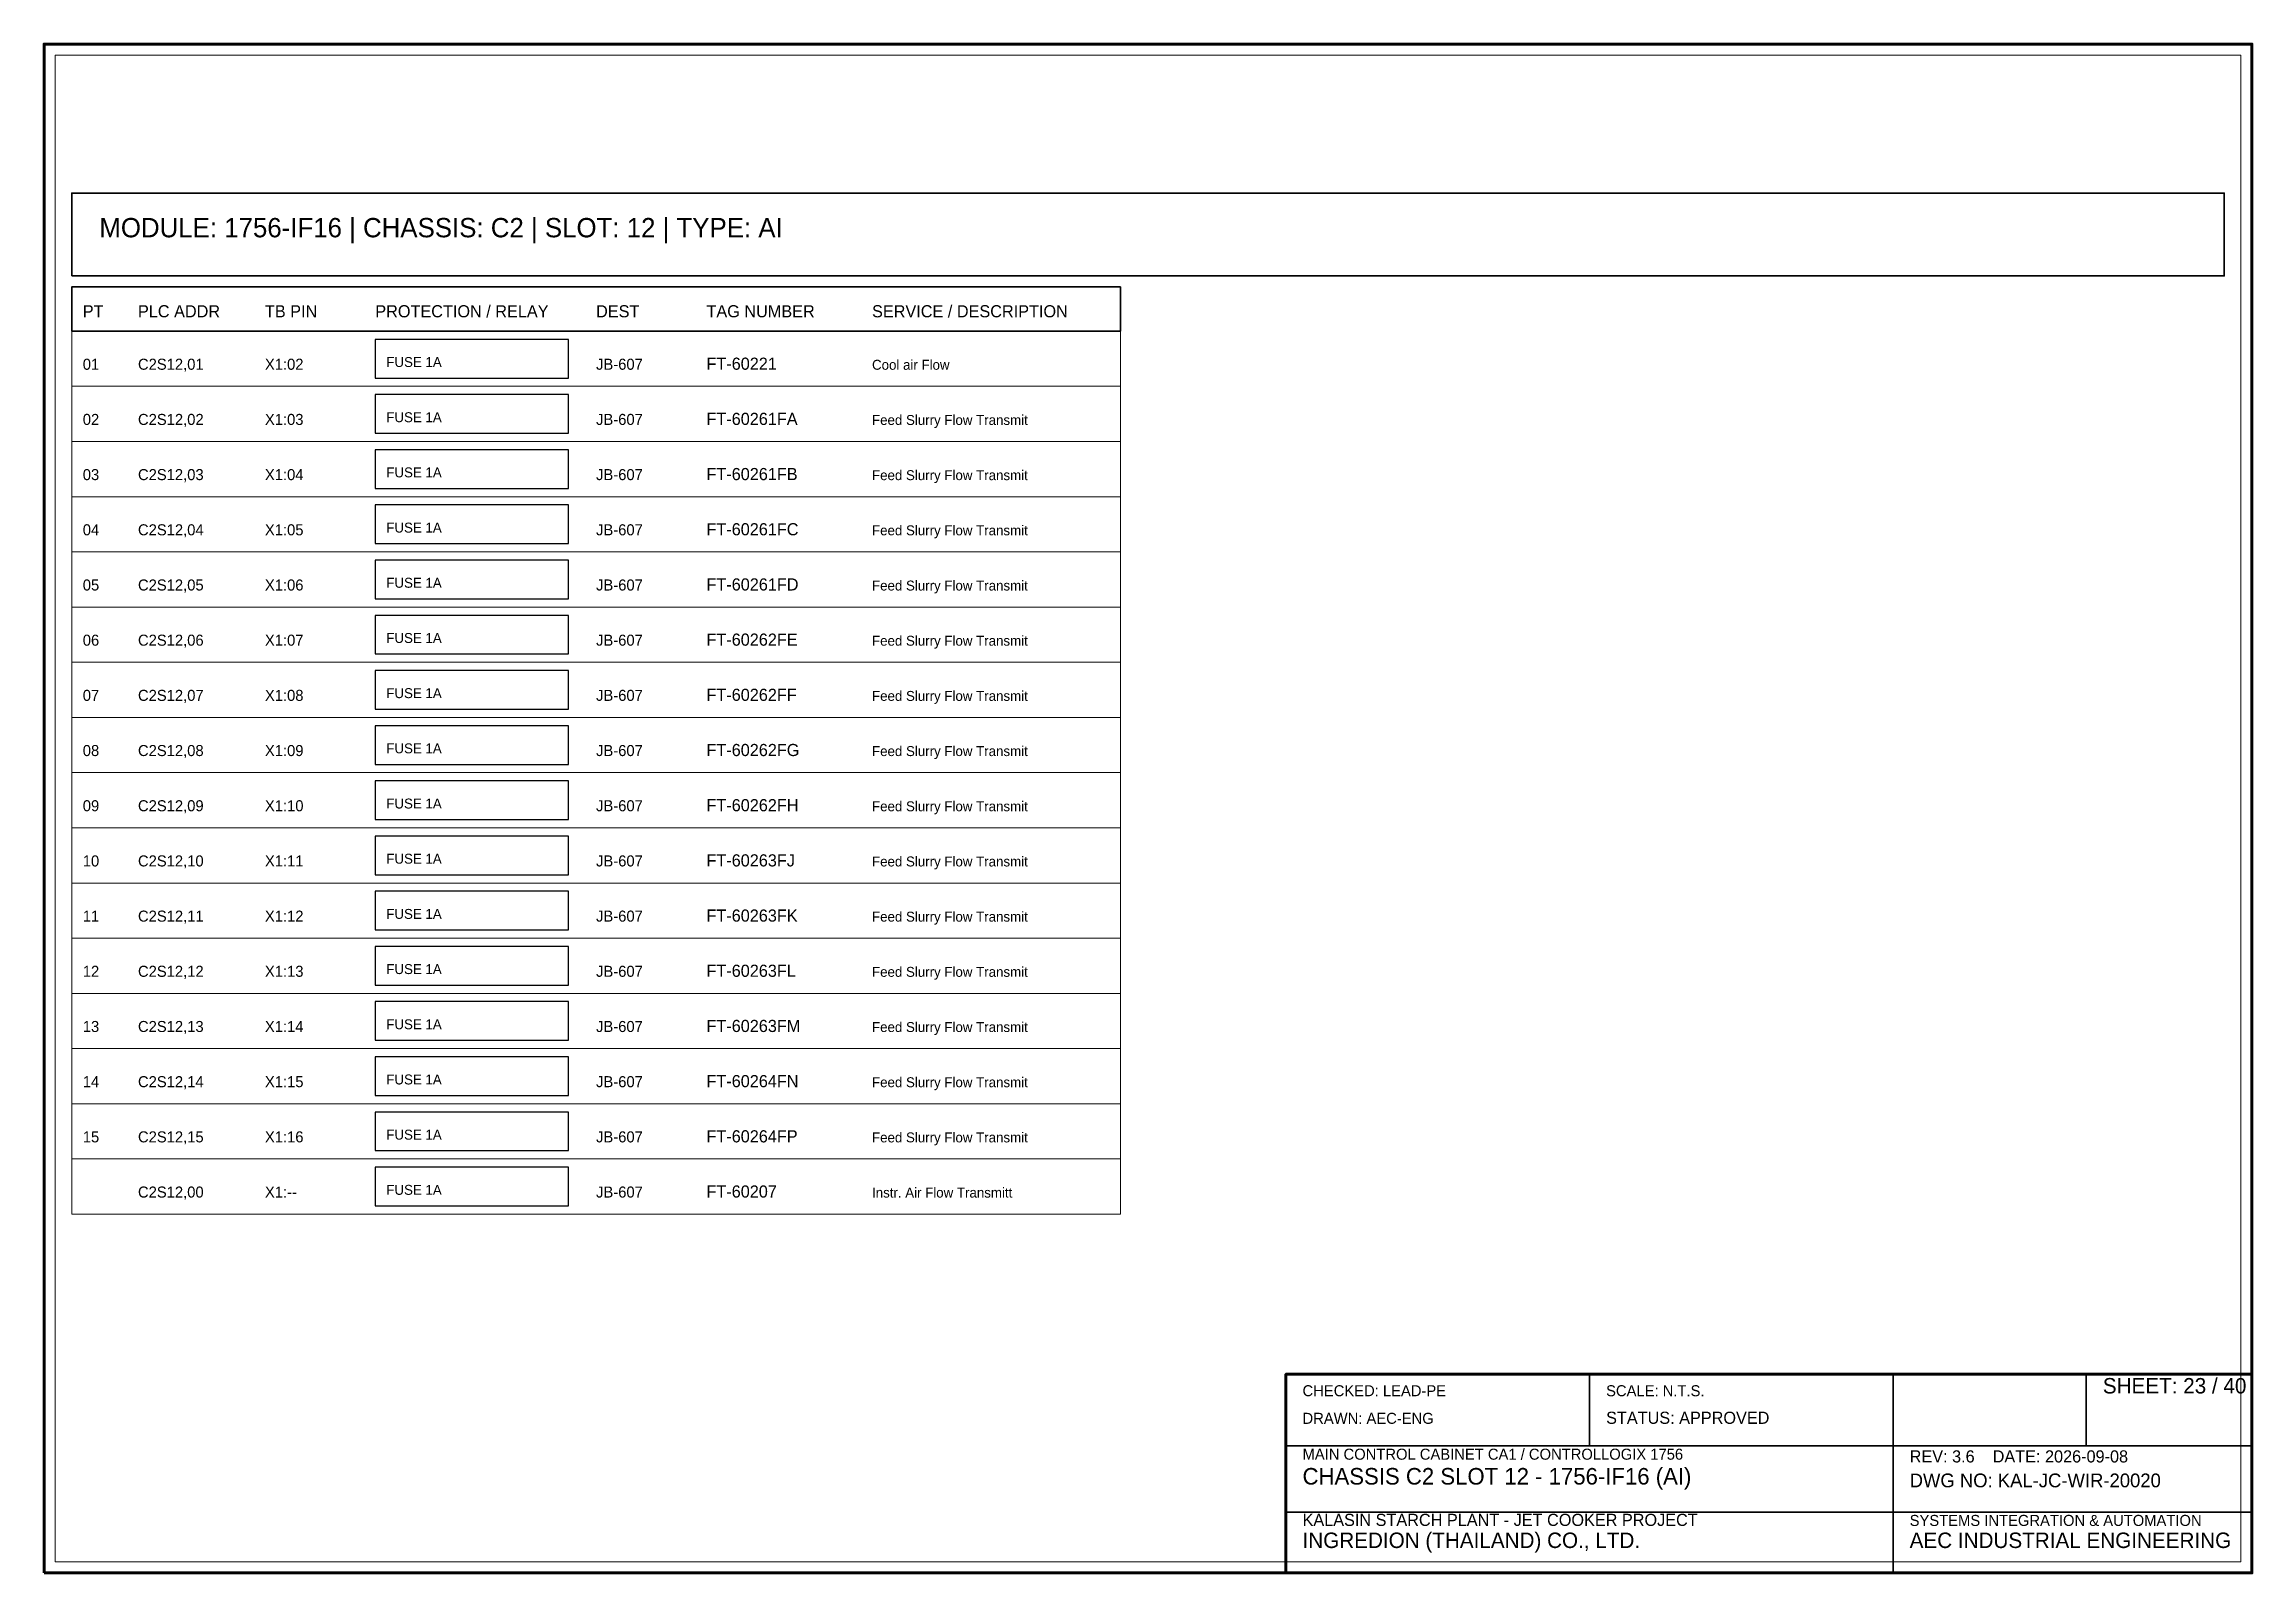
# Model space of a CAD drawing. Header units: millimetres. Extents: x 0 to 400, y 0 to 277.
import ezdxf

# ---------------------------------------------------------------- set-up
doc = ezdxf.new("R2010")
doc.units = ezdxf.units.MM
for name, color, linetype, lineweight in [('0_BORDER', 7, 'Continuous', 70), ('0_TITLE_BLOCK', 4, 'Continuous', 35), ('IE-CABLE', 6, 'Continuous', 25), ('IE-EQUIP', 2, 'Continuous', 35), ('IE-WIRE', 1, 'Continuous', 25), ('NOTATIONS', 8, 'Continuous', 18), ('TER', 3, 'Continuous', 35), ('TEXTS', 7, 'Continuous', 25)]:
    doc.layers.add(name, color=color, linetype=linetype, lineweight=lineweight)

msp = doc.modelspace()

# ---------------------------------------------------------------- linework, layer by layer
at = {"layer": '0_BORDER'}
for points in [[(0, 0), (400, 0), (400, 277), (0, 277)], [(225, 0), (400, 0), (400, 36), (225, 36)]]:
    msp.add_lwpolyline(points, close=True, dxfattribs=at)
at = {"layer": '0_TITLE_BLOCK'}
for p, q in [((280, 23), (280, 36)), ((335, 23), (335, 36)), ((370, 23), (370, 36)), ((225, 23), (400, 23)), ((335, 0), (335, 23)), ((225, 11), (400, 11))]:
    msp.add_line(p, q, dxfattribs=at)
msp.add_lwpolyline([(5, 225), (195, 225), (195, 233), (5, 233)], close=True, dxfattribs=at)
at = {"layer": 'IE-EQUIP'}
msp.add_lwpolyline([(5, 235), (395, 235), (395, 250), (5, 250)], close=True, dxfattribs=at)
at = {"layer": 'IE-WIRE'}
for points in [[(60, 216.5), (95, 216.5), (95, 223.5), (60, 223.5)], [(60, 206.5), (95, 206.5), (95, 213.5), (60, 213.5)], [(60, 196.5), (95, 196.5), (95, 203.5), (60, 203.5)], [(60, 186.5), (95, 186.5), (95, 193.5), (60, 193.5)], [(60, 176.5), (95, 176.5), (95, 183.5), (60, 183.5)], [(60, 166.5), (95, 166.5), (95, 173.5), (60, 173.5)], [(60, 156.5), (95, 156.5), (95, 163.5), (60, 163.5)], [(60, 146.5), (95, 146.5), (95, 153.5), (60, 153.5)], [(60, 136.5), (95, 136.5), (95, 143.5), (60, 143.5)], [(60, 126.5), (95, 126.5), (95, 133.5), (60, 133.5)], [(60, 116.5), (95, 116.5), (95, 123.5), (60, 123.5)], [(60, 106.5), (95, 106.5), (95, 113.5), (60, 113.5)], [(60, 96.5), (95, 96.5), (95, 103.5), (60, 103.5)], [(60, 86.5), (95, 86.5), (95, 93.5), (60, 93.5)], [(60, 76.5), (95, 76.5), (95, 83.5), (60, 83.5)], [(60, 66.5), (95, 66.5), (95, 73.5), (60, 73.5)]]:
    msp.add_lwpolyline(points, close=True, dxfattribs=at)
at = {"layer": 'NOTATIONS'}
for points in [[(2, 2), (398, 2), (398, 275), (2, 275)], [(5, 215), (195, 215), (195, 225), (5, 225)], [(5, 205), (195, 205), (195, 215), (5, 215)], [(5, 195), (195, 195), (195, 205), (5, 205)], [(5, 185), (195, 185), (195, 195), (5, 195)], [(5, 175), (195, 175), (195, 185), (5, 185)], [(5, 165), (195, 165), (195, 175), (5, 175)], [(5, 155), (195, 155), (195, 165), (5, 165)], [(5, 145), (195, 145), (195, 155), (5, 155)], [(5, 135), (195, 135), (195, 145), (5, 145)], [(5, 125), (195, 125), (195, 135), (5, 135)], [(5, 115), (195, 115), (195, 125), (5, 125)], [(5, 105), (195, 105), (195, 115), (5, 115)], [(5, 95), (195, 95), (195, 105), (5, 105)], [(5, 85), (195, 85), (195, 95), (5, 95)], [(5, 75), (195, 75), (195, 85), (5, 85)], [(5, 65), (195, 65), (195, 75), (5, 75)]]:
    msp.add_lwpolyline(points, close=True, dxfattribs=at)

# ---------------------------------------------------------------- texts
at = {"layer": '0_TITLE_BLOCK'}
for s, height, p in [('MODULE: 1756-IF16 | CHASSIS: C2 | SLOT: 12 | TYPE: AI', 3.5, (10, 242)), ('PT', 2.2, (7, 227.5)), ('PLC ADDR', 2.2, (17, 227.5)), ('TB PIN', 2.2, (40, 227.5)), ('PROTECTION / RELAY', 2.2, (60, 227.5)), ('DEST', 2.2, (100, 227.5)), ('TAG NUMBER', 2.2, (120, 227.5)), ('SERVICE / DESCRIPTION', 2.2, (150, 227.5)), ('SHEET: 23 / 40', 2.8, (373, 32.5)), ('STATUS: APPROVED', 2.2, (283, 27)), ('CHASSIS C2 SLOT 12 - 1756-IF16 (AI)', 3, (228, 16)), ('INGREDION (THAILAND) CO., LTD.', 2.8, (228, 4.5)), ('AEC INDUSTRIAL ENGINEERING', 2.8, (338, 4.5))]:
    msp.add_text(s, height=height, dxfattribs=at).set_placement(p)
at = {"layer": 'IE-CABLE'}
for p in [(100, 218), (100, 208), (100, 198), (100, 188), (100, 178), (100, 168), (100, 158), (100, 148), (100, 138), (100, 128), (100, 118), (100, 108), (100, 98), (100, 88), (100, 78), (100, 68)]:
    msp.add_text('JB-607', height=2, dxfattribs=at).set_placement(p)
at = {"layer": 'IE-WIRE'}
for p in [(62, 218.5), (62, 208.5), (62, 198.5), (62, 188.5), (62, 178.5), (62, 168.5), (62, 158.5), (62, 148.5), (62, 138.5), (62, 128.5), (62, 118.5), (62, 108.5), (62, 98.5), (62, 88.5), (62, 78.5), (62, 68.5)]:
    msp.add_text('FUSE 1A', height=1.8, dxfattribs=at).set_placement(p)
at = {"layer": 'TER'}
for s, p in [('X1:02', (40, 218)), ('X1:03', (40, 208)), ('X1:04', (40, 198)), ('X1:05', (40, 188)), ('X1:06', (40, 178)), ('X1:07', (40, 168)), ('X1:08', (40, 158)), ('X1:09', (40, 148)), ('X1:10', (40, 138)), ('X1:11', (40, 128)), ('X1:12', (40, 118)), ('X1:13', (40, 108)), ('X1:14', (40, 98)), ('X1:15', (40, 88)), ('X1:16', (40, 78)), ('X1:--', (40, 68))]:
    msp.add_text(s, height=2, dxfattribs=at).set_placement(p)
at = {"layer": 'TEXTS'}
for s, height, p in [('01', 2, (7, 218)), ('C2S12,01', 2, (17, 218)), ('FT-60221', 2.2, (120, 218)), ('Cool air Flow', 1.8, (150, 218)), ('02', 2, (7, 208)), ('C2S12,02', 2, (17, 208)), ('FT-60261FA', 2.2, (120, 208)), ('Feed Slurry Flow Transmit', 1.8, (150, 208)), ('03', 2, (7, 198)), ('C2S12,03', 2, (17, 198)), ('FT-60261FB', 2.2, (120, 198)), ('Feed Slurry Flow Transmit', 1.8, (150, 198)), ('04', 2, (7, 188)), ('C2S12,04', 2, (17, 188)), ('FT-60261FC', 2.2, (120, 188)), ('Feed Slurry Flow Transmit', 1.8, (150, 188)), ('05', 2, (7, 178)), ('C2S12,05', 2, (17, 178)), ('FT-60261FD', 2.2, (120, 178)), ('Feed Slurry Flow Transmit', 1.8, (150, 178)), ('06', 2, (7, 168)), ('C2S12,06', 2, (17, 168)), ('FT-60262FE', 2.2, (120, 168)), ('Feed Slurry Flow Transmit', 1.8, (150, 168)), ('07', 2, (7, 158)), ('C2S12,07', 2, (17, 158)), ('FT-60262FF', 2.2, (120, 158)), ('Feed Slurry Flow Transmit', 1.8, (150, 158)), ('08', 2, (7, 148)), ('C2S12,08', 2, (17, 148)), ('FT-60262FG', 2.2, (120, 148)), ('Feed Slurry Flow Transmit', 1.8, (150, 148)), ('09', 2, (7, 138)), ('C2S12,09', 2, (17, 138)), ('FT-60262FH', 2.2, (120, 138)), ('Feed Slurry Flow Transmit', 1.8, (150, 138)), ('10', 2, (7, 128)), ('C2S12,10', 2, (17, 128)), ('FT-60263FJ', 2.2, (120, 128)), ('Feed Slurry Flow Transmit', 1.8, (150, 128)), ('11', 2, (7, 118)), ('C2S12,11', 2, (17, 118)), ('FT-60263FK', 2.2, (120, 118)), ('Feed Slurry Flow Transmit', 1.8, (150, 118)), ('12', 2, (7, 108)), ('C2S12,12', 2, (17, 108)), ('FT-60263FL', 2.2, (120, 108)), ('Feed Slurry Flow Transmit', 1.8, (150, 108)), ('13', 2, (7, 98)), ('C2S12,13', 2, (17, 98)), ('FT-60263FM', 2.2, (120, 98)), ('Feed Slurry Flow Transmit', 1.8, (150, 98)), ('14', 2, (7, 88)), ('C2S12,14', 2, (17, 88)), ('FT-60264FN', 2.2, (120, 88)), ('Feed Slurry Flow Transmit', 1.8, (150, 88)), ('15', 2, (7, 78)), ('C2S12,15', 2, (17, 78)), ('FT-60264FP', 2.2, (120, 78)), ('Feed Slurry Flow Transmit', 1.8, (150, 78)), ('C2S12,00', 2, (17, 68)), ('FT-60207', 2.2, (120, 68)), ('Instr. Air Flow Transmitt', 1.8, (150, 68)), ('CHECKED: LEAD-PE', 2, (228, 32)), ('SCALE: N.T.S.', 2, (283, 32)), ('DRAWN: AEC-ENG', 2, (228, 27)), ('MAIN CONTROL CABINET CA1 / CONTROLLOGIX 1756', 2, (228, 20.5)), ('REV: 3.6    DATE: 2026-09-08', 2.2, (338, 20)), ('DWG NO: KAL-JC-WIR-20020', 2.5, (338, 15.5)), ('KALASIN STARCH PLANT - JET COOKER PROJECT', 2.2, (228, 8.5)), ('SYSTEMS INTEGRATION & AUTOMATION', 2, (338, 8.5))]:
    msp.add_text(s, height=height, dxfattribs=at).set_placement(p)

doc.saveas('drawing.dxf')
